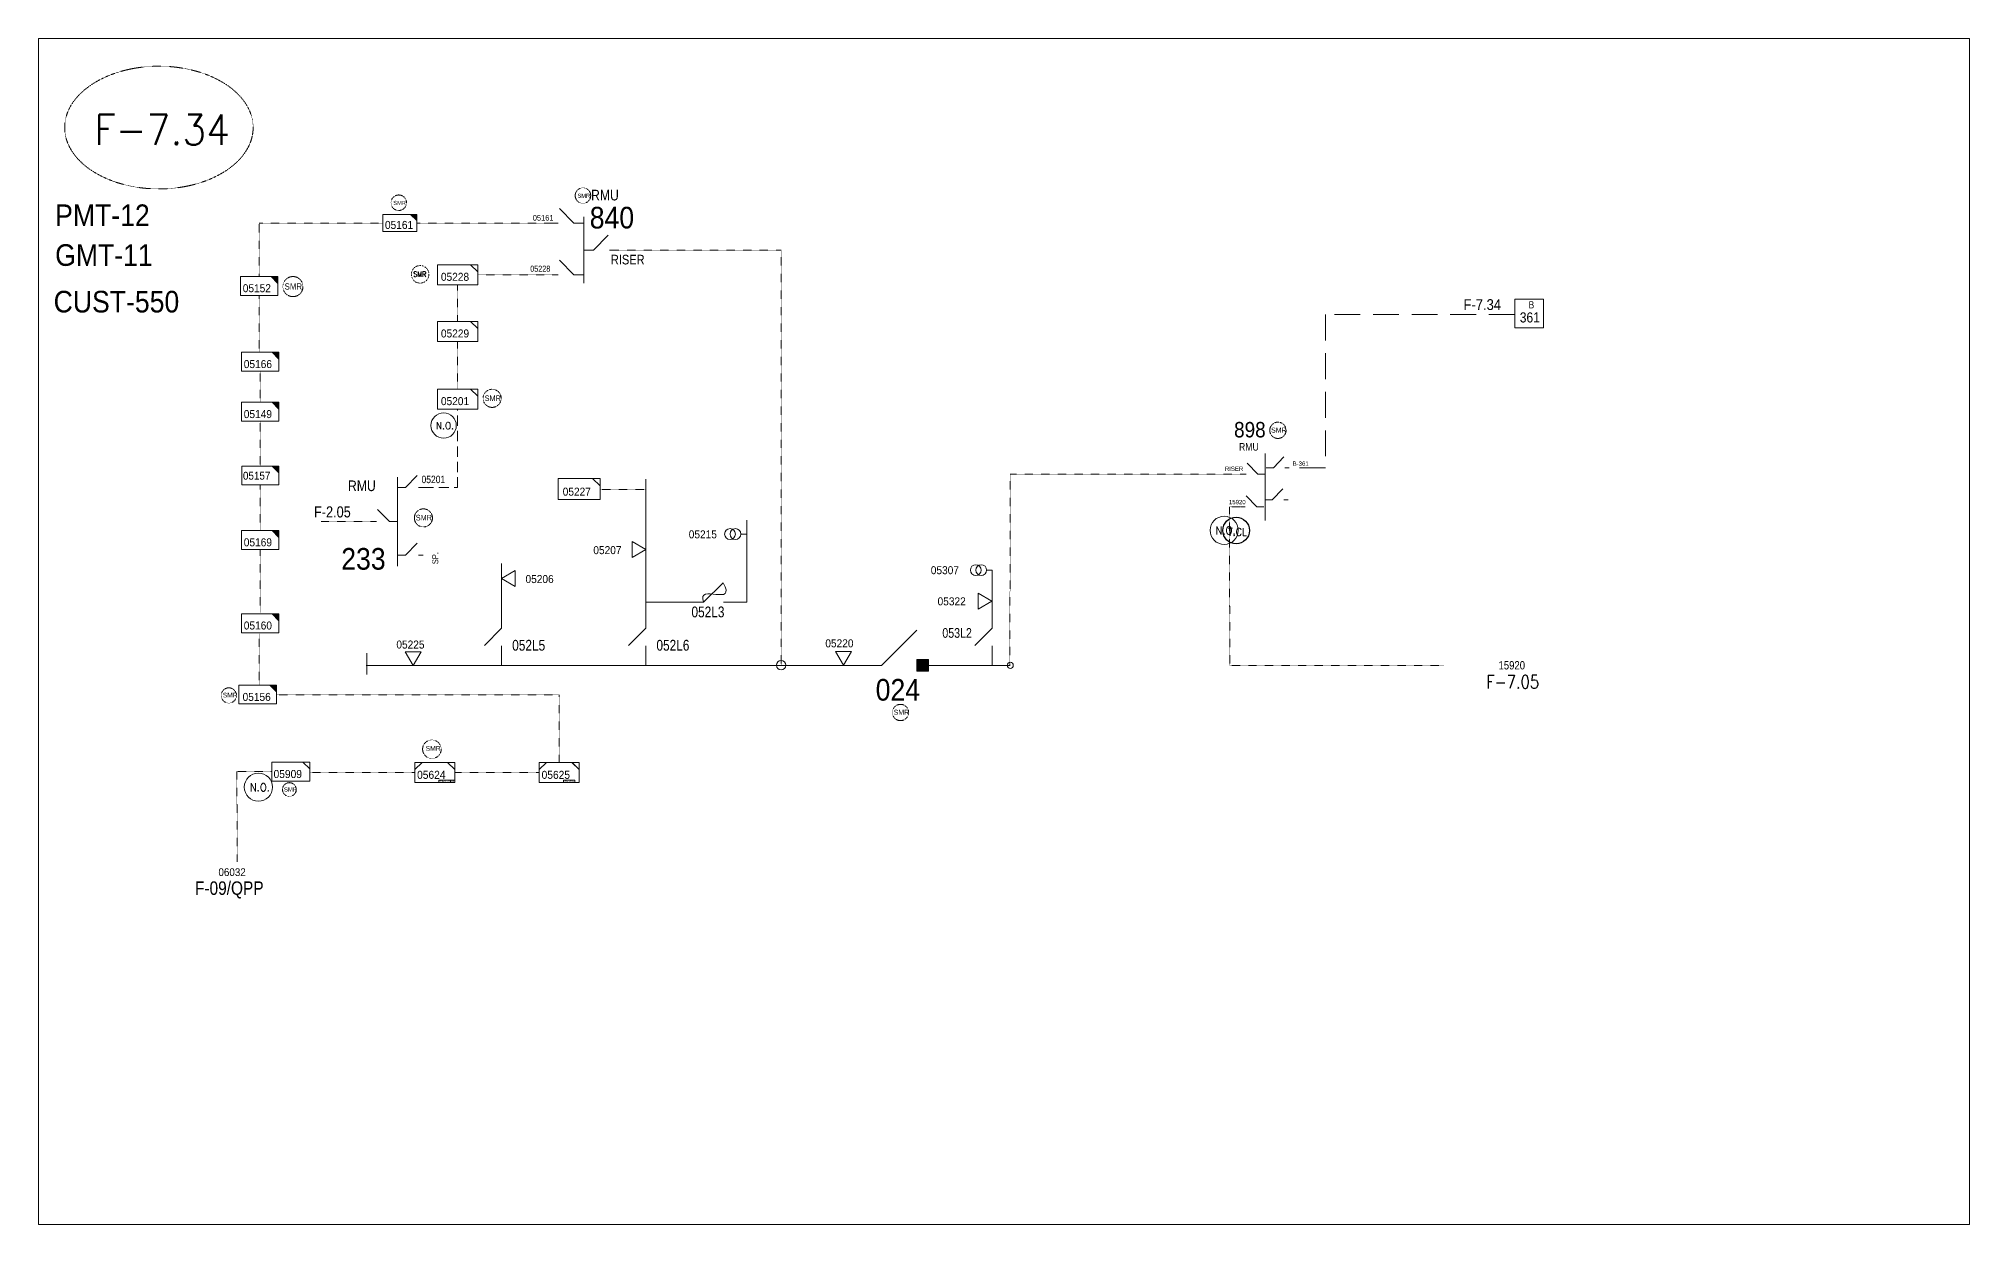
# Model space of a CAD drawing. Header units: metres. Extents: x 65984 to 144644, y -19036 to 23726.
# Drawn here: x 99460 to 100595, y -10552 to -9855 of the extents above; entities that cross this region are included whole.
import ezdxf
from ezdxf.enums import TextEntityAlignment as Align

# ---------------------------------------------------------------- set-up
doc = ezdxf.new("R2010")
doc.units = ezdxf.units.M
doc.header["$MEASUREMENT"] = 0
for name, pattern in [('DGN Style 3', [0.013877, 0, -0.013877]), ('DGN Style 4', [1.6, 0.8, -0.4, 0, -0.4]), ('HIDDEN2', [2381.25, 1587.5, -793.75])]:
    doc.linetypes.add(name, pattern=pattern)
doc.layers.get('0').update_dxf_attribs({"color": 95, "lineweight": 40})
for name, color, linetype, lineweight in [('ABS', 7, 'Continuous', 40), ('ABS NUMBER', 112, 'Continuous', 30), ('CONTRACTOR NAME', 95, 'Continuous', 40), ('d_eos', 111, 'Continuous', 40), ('d_eos no', 121, 'Continuous', 40), ('d_fco', 5, 'Continuous', 40), ('d_fco text', 95, 'Continuous', 40), ('d_oh branch', 94, 'Continuous', 40), ('d_switch', 95, 'Continuous', 40), ('d_tf', 1, 'Continuous', 40), ('d_tf no', 6, 'Continuous', 40), ('d_tf_200', 1, 'Continuous', 40), ('d_ug cable', 95, 'Continuous', 40), ('d_ug main line', 95, 'Continuous', 40), ('d_unit sub', 7, 'Continuous', 40), ('fedr no', 95, 'Continuous', 40), ('GRID STATION  04', 7, 'Continuous', 40), ('Level 37', 7, 'Continuous', 0), ('O H MAIN FEEDER', 4, 'Continuous', 100), ('SW N O', 114, 'Continuous', 30)]:
    doc.layers.add(name, color=color, linetype=linetype, lineweight=lineweight)
doc.styles.add('NASKHF', font='naskhf.shx', dxfattribs={"height": 8})
doc.styles.add('Style-Arial', font='arial.ttf')
doc.styles.add('Style-ENGINEERING', font='ENGINEERING.shx')
doc.styles.add('Style-msdefault', font='msdefault.shx')
doc.styles.add('Style-simplex', font='simplex.shx')
doc.styles.add('Style-STANDARD', font='STANDARD.shx')

# ---------------------------------------------------------------- blocks, each defined once
blk = doc.blocks.new('TFU_130')
at = {"layer": 'd_tf_200', "color": 121, "linetype": 'Continuous', "lineweight": 13}
blk.add_line((0, 10), (0, 0), dxfattribs=at)
for centre in [(0, 30), (0, 20)]:
    blk.add_circle(centre, 10, dxfattribs=at)
blk = doc.blocks.new('*U1208')
at = {"layer": 'd_fco', "color": 121, "linetype": 'Continuous', "lineweight": 13}
for p, q in [((-8.3, 8.2), (-15.7, 8.2)), ((-8.3, 8.2), (7.9, -8.1)), ((15.7, 8.2), (8.3, 8.2))]:
    blk.add_line(p, q, dxfattribs=at)
blk = doc.blocks.new('ABS2_1_1')
at = {"color": 0, "linetype": 'ByBlock', "lineweight": -2, "ltscale": 500}
for q in [(-29900, 43500), (0, 0)]:
    blk.add_line((0, 13600), q, dxfattribs=at)
at = {"color": 0, "linetype": 'ByBlock', "lineweight": -2, "ltscale": 500, "flags": 128}
for points in [[(5000, 43600), (-5000, 43600), (-5000, 53600), (5000, 53600)], [(3791, 49653), (3791, 49653), (3791, 49653)]]:
    blk.add_lwpolyline(points, close=True, dxfattribs=at)
at = {"color": 0, "linetype": 'ByBlock', "lineweight": -2, "ltscale": 500}
for points in [[(5000, 43600), (-5000, 43600), (5000, 53600), (-5000, 53600)], [(3791, 49653), (3791, 49653), (3791, 49653)]]:
    blk.add_solid(points, dxfattribs=at)
blk = doc.blocks.new('FUSE01')
at = {"color": 0, "linetype": 'ByBlock', "lineweight": -2}
blk.add_line((0, -17.15), (0, -22.55), dxfattribs=at)
at = {"color": 0, "linetype": 'ByBlock', "lineweight": -2, "flags": 128}
blk.add_lwpolyline([(0, 0.05), (0, -5.75), (-11.2, -16.95)], dxfattribs=at)
at = {"color": 0, "linetype": 'ByBlock', "lineweight": -2}
blk.add_open_spline([(-11.2, -16.95), (3.4, -25.35), (-11.6, -1.35), (0, -5.75)], degree=3, dxfattribs=at)
blk = doc.blocks.new('TF_8')
at = {"color": 0, "linetype": 'ByBlock', "lineweight": -2}
blk.add_line((6.3, 4.95), (9.9, 1.35), dxfattribs=at)
blk.add_3dface([(-10.1, 4.95), (9.9, 4.95), (9.9, -5.05), (-10.1, -5.05)], dxfattribs=at)
blk = doc.blocks.new('exist.us-1000kva')
at = {"color": 0, "linetype": 'ByBlock', "lineweight": -2, "flags": 128}
blk.add_lwpolyline([(40, 12.9), (32.8, 20), (40, 20)], close=True, dxfattribs=at)
at = {"color": 0, "linetype": 'ByBlock', "lineweight": -2, "extrusion": (0, 0, -1)}
blk.add_solid([(-40, 12.9), (-32.8, 20), (-40, 20)], dxfattribs=at)
at = {"color": 0, "linetype": 'ByBlock', "lineweight": -2, "xscale": 2, "yscale": 2}
blk.add_blockref('TF_8', (20.2, 10.1), dxfattribs=at)
blk = doc.blocks.new('TRA1_1092')
at = {"layer": 'd_tf', "color": 121, "linetype": 'Continuous', "lineweight": 13, "ltscale": 0.000394777, "extrusion": (0, 0, -1), "flags": 128}
blk.add_lwpolyline([(-10, -17), (0, 0), (10, -17)], close=True, dxfattribs=at)
blk = doc.blocks.new('TRA1_1091')
at = {"layer": 'd_tf', "color": 121, "linetype": 'Continuous', "lineweight": 13, "ltscale": 0.000394777, "xscale": 1.000046566207833, "yscale": 1.000046566207833, "zscale": 1.000046566207833, "rotation": 180}
blk.add_blockref('TRA1_1092', (0, 0), dxfattribs=at)
blk = doc.blocks.new('*U2902')
at = {"layer": 'd_unit sub', "color": 121, "linetype": 'Continuous', "lineweight": 13, "flags": 128}
for points in [[(-9.48, 1.38), (-6.07, 4.73), (-9.48, 4.73)], [(9.49, 1.32), (6.02, 4.73), (9.5, 4.73)]]:
    blk.add_lwpolyline(points, close=True, dxfattribs=at)
at = {"layer": 'd_unit sub', "color": 121, "linetype": 'Continuous', "lineweight": 13, "xscale": 0.9486633457507601, "yscale": 0.9486633457507601, "zscale": 0.4380515265747435, "rotation": 359.9999999999999}
blk.add_blockref('TF_8', (0.1, 0.04), dxfattribs=at)
blk = doc.blocks.new('*U2780')
at = {"layer": 'd_unit sub', "color": 2, "linetype": 'Continuous', "lineweight": 13, "flags": 128}
for points in [[(-9.48, 1.38), (-6.07, 4.73), (-9.48, 4.73)], [(9.49, 1.32), (6.02, 4.73), (9.5, 4.73)]]:
    blk.add_lwpolyline(points, close=True, dxfattribs=at)
at = {"layer": 'd_unit sub', "color": 2, "linetype": 'Continuous', "lineweight": 13, "xscale": 0.94866334575076, "yscale": 0.94866334575076, "zscale": 0.4380515265747434, "rotation": 359.9999999999999}
blk.add_blockref('TF_8', (0.1, 0.04), dxfattribs=at)
blk = doc.blocks.new('TRA1_1382')
at = {"layer": 'd_tf', "color": 121, "linetype": 'Continuous', "lineweight": 0, "ltscale": 0.000394777, "flags": 128}
blk.add_lwpolyline([(10.1, -17), (0.1, 0), (-9.9, -17)], close=True, dxfattribs=at)
blk = doc.blocks.new('TRA1_1381')
at = {"layer": 'd_tf', "color": 121, "linetype": 'Continuous', "lineweight": 0, "ltscale": 0.000394777, "xscale": 1.000046566207833, "yscale": 1.000046566207833, "zscale": 1.000046566207833, "rotation": 180}
blk.add_blockref('TRA1_1382', (0, 0), dxfattribs=at)
blk = doc.blocks.new('*U3996')
at = {"layer": 'd_eos', "color": 2, "linetype": 'Continuous', "lineweight": 13, "ltscale": 0.656391}
for p, q in [((-4.3, 7.6), (-10.5, 14)), ((0.7, 11.4), (4.9, 11.4)), ((4.9, 11.4), (11.1, 17.8)), ((11.6, 11.4), (14.2, 11.4)), ((-11.1, 7.6), (-13.6, 7.6)), ((-0.1, 7.6), (-4.3, 7.6)), ((-4.9, -11.5), (-11.1, -5.1)), ((0.1, -7.4), (4.3, -7.4)), ((4.3, -7.4), (10.5, -1)), ((11.1, -7.4), (13.6, -7.4)), ((-11.6, -11.5), (-14.2, -11.5)), ((-0.7, -11.5), (-4.9, -11.5))]:
    blk.add_line(p, q, dxfattribs=at)
at = {"layer": 'd_eos', "color": 2, "linetype": 'Continuous', "lineweight": 13, "ltscale": 0.565203}
blk.add_line((0, -19.7), (0, 19.7), dxfattribs=at)
blk = doc.blocks.new('*U893')
at = {"layer": 'SW N O', "color": 3, "lineweight": 13}
blk.add_circle((0, 0), 16.8, dxfattribs=at)
at = {"layer": 'SW N O', "color": 3, "lineweight": 13, "style": 'Style-STANDARD'}
blk.add_text('N.O.', height=9.6, dxfattribs=at).set_placement((1.7, -0.2), align=Align.MIDDLE_CENTER)
blk = doc.blocks.new('*U3842')
at = {"layer": 'SW N O', "color": 1}
blk.add_circle((0, 0), 16.8, dxfattribs=at)
at = {"layer": 'SW N O', "color": 1, "insert": (1.7, -1.8), "char_height": 9.6, "attachment_point": 5, "line_spacing_factor": 0.6, "style": 'Style-STANDARD'}
blk.add_mtext('T.CL', dxfattribs=at)

msp = doc.modelspace()

# ---------------------------------------------------------------- linework, layer by layer
at = {"layer": 'CONTRACTOR NAME', "color": 2, "lineweight": 13, "ltscale": 0.498271, "flags": 128}
for points in [[(99702.4, -10292.2), (99695.5, -10292.2), (99695.5, -10290.9), (99702.4, -10290.9)], [(99704.9, -10292.2), (99702.4, -10292.2), (99702.4, -10290.9), (99704.9, -10290.9)]]:
    msp.add_lwpolyline(points, close=True, dxfattribs=at)
at = {"layer": 'CONTRACTOR NAME', "color": 121, "lineweight": 13, "ltscale": 0.498271, "flags": 128}
msp.add_lwpolyline([(99775.6, -10292.2), (99768.8, -10292.2), (99768.8, -10290.9), (99775.6, -10290.9)], close=True, dxfattribs=at)
at = {"layer": 'd_eos', "color": 2, "linetype": 'Continuous', "lineweight": 13, "ltscale": 0.795599}
for p, q in [((99775, -9963.5), (99766.6, -9954.8)), ((99765.7, -9963.5), (99762.2, -9963.5)), ((99780.8, -9963.5), (99775, -9963.5)), ((99780.8, -9959.7), (99780.8, -9998.6)), ((99786.6, -9979.2), (99795.1, -9970.4)), ((99775, -9993.8), (99766.6, -9985.1)), ((99780.8, -9979.2), (99786.6, -9979.2)), ((99795.9, -9979.2), (99799.4, -9979.2)), ((99765.7, -9993.8), (99762.2, -9993.8)), ((99780.8, -9993.8), (99775, -9993.8))]:
    msp.add_line(p, q, dxfattribs=at)
at = {"layer": 'd_eos', "color": 2, "linetype": 'Continuous', "lineweight": 13, "ltscale": 0.699052}
for p, q in [((99671.2, -10165), (99671.2, -10112.7)), ((99676, -10118.9), (99682.9, -10111.8)), ((99671.2, -10118.9), (99676, -10118.9)), ((99683.6, -10118.9), (99686.4, -10118.9)), ((99666.5, -10138.8), (99659.6, -10131.7)), ((99658.9, -10138.8), (99656, -10138.8)), ((99671.2, -10138.8), (99666.5, -10138.8)), ((99671.2, -10158.7), (99676, -10158.7)), ((99676, -10158.7), (99682.9, -10151.6)), ((99683.6, -10158.7), (99686.4, -10158.7))]:
    msp.add_line(p, q, dxfattribs=at)
at = {"layer": 'd_oh branch', "color": 121, "linetype": 'Continuous', "lineweight": 13}
for p, q in [((99817.3, -10114), (99817.3, -10199.1)), ((99876.6, -10138.1), (99876.6, -10186.2)), ((99732.5, -10163.6), (99732.5, -10198.8)), ((100020.8, -10167.4), (100020.8, -10197.9)), ((99848, -10186.2), (99817.3, -10186.2)), ((99866.2, -10186.2), (99876.6, -10186.2)), ((99732.5, -10214.3), (99732.5, -10223.4)), ((99817.3, -10214.3), (99817.3, -10223.4)), ((100020.8, -10214.6), (100020.8, -10223.4))]:
    msp.add_line(p, q, dxfattribs=at)
at = {"layer": 'd_ug cable', "color": 121, "linetype": 'DGN Style 3', "lineweight": 13}
for p, q in [((99706.6, -9999.7), (99706.6, -10021.2)), ((99706.6, -10033), (99706.6, -10061)), ((99590.5, -10068.7), (99590.5, -10050.4)), ((99590.5, -10106.3), (99590.5, -10079.8)), ((99590.5, -10143.8), (99590.5, -10117.2)), ((99790.4, -10120), (99817.3, -10120)), ((99657.3, -10138.8), (99626.3, -10138.8)), ((99766.4, -10240.8), (99766.4, -10280.4)), ((99754.7, -10286.3), (99704.9, -10286.3))]:
    msp.add_line(p, q, dxfattribs=at)
at = {"layer": 'd_ug cable', "color": 1, "linetype": 'DGN Style 3', "lineweight": 13}
for p, q in [((99597.5, -10285.8), (99576.8, -10285.8)), ((99576.8, -10285.8), (99577.1, -10338.9))]:
    msp.add_line(p, q, dxfattribs=at)
at = {"layer": 'd_ug cable', "color": 121, "linetype": 'DGN Style 3', "lineweight": 13, "flags": 128}
for points in [[(99662.7, -9963.4), (99589.9, -9963.4)], [(99589.9, -9963.4), (99589.9, -9994.6)], [(99682.7, -9963.4), (99682.7, -9963.4), (99764, -9963.4)], [(99799.7, -9979.2), (99828.6, -9979.2), (99828.6, -9979.2), (99896.9, -9979.2), (99896.9, -10223.4)], [(99718.4, -9993.8), (99764, -9993.8)], [(99589.9, -10039.1), (99589.9, -10005.9)], [(100167.6, -10111), (100031.5, -10111), (100031.3, -10223.4)], [(100167.1, -10130.1), (100160.4, -10130.1), (100160.6, -10223.4)], [(99590.5, -10192.4), (99590.5, -10155.2)], [(99589.9, -10235.1), (99589.9, -10204.8)], [(100286.5, -10223.4), (100160.6, -10223.4)], [(99600.5, -10240.7), (99766.4, -10240.8)], [(99619.7, -10286.3), (99681.4, -10286.3)]]:
    msp.add_lwpolyline(points, dxfattribs=at)
at = {"layer": 'd_ug cable', "color": 121, "linetype": 'HIDDEN2', "lineweight": 13, "ltscale": 0.003815}
msp.add_lwpolyline([(99686.4, -10118.9), (99706.6, -10118.9), (99706.6, -10072.8)], dxfattribs=at)
at = {"layer": 'd_ug cable', "color": 2, "linetype": 'DGN Style 3', "lineweight": 13}
for centre, radius in [((99780.3, -9947.2), 4.56), ((99672, -9951.4), 4.56), ((99609.8, -10000.7), 5.91), ((99726.9, -10066.4), 5.32), ((100188.9, -10085.2), 4.79), ((99686.5, -10136.7), 5.32), ((99967, -10251.1), 4.79)]:
    msp.add_circle(centre, radius, dxfattribs=at)
at = {"layer": 'd_ug cable', "color": 2, "linetype": 'DGN Style 4', "lineweight": 13}
msp.add_circle((99684.6, -9993.5), 5.15, dxfattribs=at)
at = {"layer": 'd_ug cable', "color": 1, "linetype": 'DGN Style 3', "lineweight": 13}
for centre, radius in [((99572.1, -10241.1), 4.49), ((99691.5, -10272.7), 5.46), ((99607.7, -10296.4), 4.04)]:
    msp.add_circle(centre, radius, dxfattribs=at)
at = {"layer": 'd_ug main line', "color": 121, "linetype": 'HIDDEN2', "lineweight": 13, "ltscale": 0.009538}
msp.add_lwpolyline([(100328.1, -10017.2), (100216.8, -10017.2), (100216.8, -10107.2), (100195.5, -10107.2)], dxfattribs=at)
at = {"layer": 'fedr no', "color": 82, "linetype": 'DGN Style 3', "lineweight": 13, "true_color": 0x1dc70e}
msp.add_ellipse((99531, -9907.2), major_axis=(55.4, 0), ratio=0.651175, dxfattribs=at)
at = {"layer": 'GRID STATION  04', "color": 121, "linetype": 'Continuous', "lineweight": 13, "ltscale": 0.613948, "flags": 128}
msp.add_lwpolyline([(100328.1, -10008), (100328.1, -10025), (100345.1, -10025), (100345.1, -10008)], close=True, dxfattribs=at)
at = {"layer": 'O H MAIN FEEDER', "color": 121, "lineweight": 13, "ltscale": 0.003815}
for p, q in [((99948, -10223.4), (99652.8, -10223.4)), ((100031.5, -10223.4), (99980, -10223.4))]:
    msp.add_line(p, q, dxfattribs=at)
at = {"layer": 'O H MAIN FEEDER', "color": 140, "linetype": 'Continuous', "lineweight": 13, "flags": 128}
msp.add_lwpolyline([(99460.3, -9854.9), (100595.4, -9854.9), (100595.4, -10552.1), (99460.3, -10552.1)], close=True, dxfattribs=at)
at = {"layer": 'O H MAIN FEEDER', "color": 140, "lineweight": 13, "ltscale": 0.633696, "flags": 128}
msp.add_lwpolyline([(99653.2, -10223.4), (99653.2, -10216.2), (99653.2, -10228.7)], dxfattribs=at)
at = {"layer": 'O H MAIN FEEDER', "color": 121, "lineweight": 13, "ltscale": 0.621022}
msp.add_circle((99896.8, -10223.3), 2.8, dxfattribs=at)
at = {"layer": 'O H MAIN FEEDER', "color": 121, "lineweight": 13, "ltscale": 0.003434}
msp.add_circle((100031.5, -10223.4), 1.82, dxfattribs=at)

# ---------------------------------------------------------------- block references
at = {"layer": 'ABS', "color": 2, "linetype": 'Continuous', "lineweight": 13, "ltscale": 1.033817, "xscale": 0.0006926580130001992, "yscale": 0.0006926580130001992, "zscale": 0.000458700243027546, "rotation": 269.9999999999997}
msp.add_blockref('ABS2_1_1', (99946.4, -10223.4), dxfattribs=at)
at = {"layer": 'd_eos', "color": 2, "linetype": 'Continuous', "lineweight": 13, "ltscale": 0.565203}
msp.add_blockref('*U3996', (100181.3, -10118.6), dxfattribs=at)
at = {"layer": 'd_fco', "color": 121, "linetype": 'Continuous', "lineweight": 13}
for name, p, xscale, yscale, zscale, rotation in [('FUSE01', (99845.4, -10186.2), 1.017432244224, -1.017432244224, 0.1532892278097092, 270.0000849144932), ('*U1208', (99727.4, -10206.7), 0.6231772495872, 0.6231772495872, 0.6231772495872, 270), ('*U1208', (99812.2, -10206.7), 0.6231772495872, 0.6231772495872, 0.6231772495872, 270), ('*U1208', (100015.7, -10206.7), 0.6231772495872, 0.6231772495872, 0.6231772495872, 270)]:
    msp.add_blockref(name, p, dxfattribs=dict(at, xscale=xscale, yscale=yscale, zscale=zscale, rotation=rotation))
at = {"layer": 'd_tf', "color": 121, "linetype": 'Continuous', "lineweight": 13, "ltscale": 0.000394777, "xscale": 0.4705624129536001, "yscale": 0.4705624129536001, "zscale": 0.4705624129536001, "rotation": 89.99999999999997}
msp.add_blockref('TRA1_1091', (99817.2, -10155.2), dxfattribs=at)
at = {"layer": 'd_tf', "color": 121, "linetype": 'Continuous', "lineweight": 13, "ltscale": 0.000394777, "extrusion": (0, 0, -1), "xscale": 0.4705624129536001, "yscale": 0.4705624129536001, "zscale": 0.4705624129536001}
for p, rotation in [((-99732.5, -10172.4), 90.00010781109636), ((-99680.4, -10223.4), 359.9999999999999), ((-99933.4, -10223.3), 359.9999999999999)]:
    msp.add_blockref('TRA1_1091', p, dxfattribs=dict(at, rotation=rotation))
at = {"layer": 'd_tf', "color": 121, "linetype": 'Continuous', "lineweight": 0, "ltscale": 0.000394777, "xscale": 0.4705624129536001, "yscale": 0.4705624129536001, "zscale": 0.4705624129536001, "rotation": 89.99999999999997}
msp.add_blockref('TRA1_1381', (100020.7, -10185.7), dxfattribs=at)
at = {"layer": 'd_tf_200', "color": 121, "linetype": 'Continuous', "lineweight": 13, "xscale": 0.31794757632, "yscale": 0.31794757632, "zscale": 0.31794757632}
for p, rotation in [((99876.3, -10146.2), 89.99999999999984), ((100020.8, -10167.4), 89.99999999999987)]:
    msp.add_blockref('TFU_130', p, dxfattribs=dict(at, rotation=rotation))
at = {"layer": 'd_unit sub', "color": 2, "linetype": 'Continuous', "lineweight": 13, "rotation": 359.9999999999999}
for name, p, xscale, yscale, zscale in [('exist.us-1000kva', (99662.7, -9968.3), 0.4972201127431457, 0.4972201127431457, 0.4884769020538311), ('TF_8', (99706.8, -9993.7), 1.180193720793715, 1.180193720793715, 0.5427521133931457), ('exist.us-1000kva', (99578.9, -10005.9), 0.5524667919368286, 0.5524667919368286, 0.5427521133931457), ('TF_8', (99706.8, -10066.8), 1.180193720793715, 1.180193720793715, 0.5427521133931457), ('exist.us-1000kva', (99578, -10246.1), 0.5524667919368286, 0.5524667919368286, 0.5427521133931457), ('TF_8', (99608.7, -10285.8), 1.11255002534721, 1.11255002534721, 0.5053022175690185)]:
    msp.add_blockref(name, p, dxfattribs=dict(at, xscale=xscale, yscale=yscale, zscale=zscale))
at = {"layer": 'd_unit sub', "color": 121, "linetype": 'Continuous', "lineweight": 13, "rotation": 359.9999999999999}
for name, p, xscale, yscale, zscale in [('TF_8', (99706.8, -10027), 1.180193720793715, 1.180193720793715, 0.5427521133931457), ('exist.us-1000kva', (99579.5, -10050.4), 0.5524667919368286, 0.5524667919368286, 0.5427521133931457), ('exist.us-1000kva', (99579.5, -10079.8), 0.5524667919368286, 0.5524667919368286, 0.5427521133931457), ('exist.us-1000kva', (99579.7, -10117.2), 0.5450057126159829, 0.5450057126159829, 0.3840860399909141), ('TF_8', (99778.2, -10119.6), 1.236613746410634, 1.236613746410634, 0.5427521133931457), ('exist.us-1000kva', (99579.5, -10155.2), 0.5524667919368286, 0.5524667919368286, 0.5427521133931457), ('exist.us-1000kva', (99579.5, -10204.2), 0.5524667919368286, 0.5524667919368286, 0.5427521133931457)]:
    msp.add_blockref(name, p, dxfattribs=dict(at, xscale=xscale, yscale=yscale, zscale=zscale))
at = {"layer": 'd_unit sub', "color": 2, "linetype": 'Continuous', "lineweight": 13, "xscale": 1.239014317875085, "yscale": 1.239014317875085, "zscale": 1.239014317875085}
msp.add_blockref('*U2780', (99693.2, -10286.3), dxfattribs=at)
at = {"layer": 'd_unit sub', "color": 121, "linetype": 'Continuous', "lineweight": 13, "xscale": 1.239014317875085, "yscale": 1.239014317875085, "zscale": 1.239014317875085}
msp.add_blockref('*U2902', (99766.4, -10286.3), dxfattribs=at)
at = {"layer": 'SW N O', "color": 3, "lineweight": 13}
for p, xscale, yscale, zscale in [((99698.4, -10082.4), 0.4436046548608821, 0.4436046548608821, 0.4436046548608821), ((100157.3, -10144), 0.4928940609565357, 0.4928940609565357, 0.4928940609565357), ((99589.5, -10295), 0.4928940609565357, 0.4928940609565357, 0.4928940609565357)]:
    msp.add_blockref('*U893', p, dxfattribs=dict(at, xscale=xscale, yscale=yscale, zscale=zscale))
at = {"layer": 'SW N O', "color": 1, "xscale": 0.4663677090554054, "yscale": 0.4663677090554054, "zscale": 0.4663677090554054}
msp.add_blockref('*U3842', (100164.3, -10144.1), dxfattribs=at)

# ---------------------------------------------------------------- texts
at = {"layer": 'ABS NUMBER', "color": 2, "lineweight": 13, "style": 'Style-Arial', "width": 0.88}
msp.add_text('024', height=12.72, dxfattribs=at).set_placement((99952.4, -10231.4), align=Align.TOP_LEFT)
at = {"layer": 'CONTRACTOR NAME', "color": 2, "lineweight": 13, "style": 'Style-msdefault', "width": 0.945946}
for s, height, p in [('2016.01.03', 0.868, (99695.8, -10291.1)), ('JTC', 0.728, (99702.8, -10291.2))]:
    msp.add_text(s, height=height, dxfattribs=at).set_placement(p, align=Align.TOP_LEFT)
at = {"layer": 'CONTRACTOR NAME', "color": 121, "lineweight": 13, "style": 'Style-msdefault', "width": 0.945946}
msp.add_text('2016.01.03', height=0.868, dxfattribs=at).set_placement((99769, -10291.1), align=Align.TOP_LEFT)
at = {"layer": 'd_eos no', "color": 7, "linetype": 'Continuous', "lineweight": 13, "style": 'Style-Arial', "width": 0.88}
for s, p in [('PMT-12', (99470, -9952.4)), ('GMT-11', (99470, -9975.8)), ('CUST-550', (99469.1, -10003.2))]:
    msp.add_text(s, height=12.72, dxfattribs=at).set_placement(p, align=Align.TOP_LEFT)
at = {"layer": 'd_eos no', "color": 2, "linetype": 'Continuous', "lineweight": 13, "style": 'Style-Arial', "width": 0.88}
for s, height, p in [('840', 12.72, (99784.3, -9953.8)), ('898', 9.07, (100163.1, -10080.3)), ('233', 12.72, (99638.2, -10154.4))]:
    msp.add_text(s, height=height, dxfattribs=at).set_placement(p, align=Align.TOP_LEFT)
at = {"layer": 'd_fco text', "color": 121, "linetype": 'Continuous', "lineweight": 13, "style": 'Style-msdefault', "width": 0.82}
for s, p in [('052L3', (99844.1, -10188.8)), ('052L5', (99738.7, -10208.4)), ('052L6', (99823.5, -10208.4))]:
    msp.add_text(s, height=6.36, rotation=0.0338, dxfattribs=at).set_placement(p, align=Align.TOP_LEFT)
at = {"layer": 'd_fco text', "color": 121, "linetype": 'Continuous', "lineweight": 13, "ltscale": 0.929725, "style": 'Style-msdefault', "width": 0.82}
msp.add_text('053L2', height=5.69, rotation=0.0338, dxfattribs=at).set_placement((99991.6, -10201.5), align=Align.TOP_LEFT)
at = {"layer": 'd_switch', "color": 7, "linetype": 'Continuous', "lineweight": 13, "ltscale": 0.754358, "style": 'Style-ENGINEERING', "width": 0.857143}
msp.add_text('05161', height=3.2, dxfattribs=at).set_placement((99750.8, -9958.7), align=Align.TOP_LEFT)
at = {"layer": 'd_switch', "color": 7, "linetype": 'Continuous', "lineweight": 13, "ltscale": 0.756095, "style": 'Style-ENGINEERING', "width": 0.857143}
msp.add_text('05228', height=3.59, dxfattribs=at).set_placement((99749.3, -9988.4), align=Align.TOP_LEFT)
at = {"layer": 'd_switch', "color": 7, "linetype": 'Continuous', "lineweight": 13, "ltscale": 1.115048, "style": 'Style-ENGINEERING', "width": 0.857143}
msp.add_text('RISER', height=5.67, dxfattribs=at).set_placement((99796.7, -9982), align=Align.TOP_LEFT)
at = {"layer": 'd_switch', "color": 7, "linetype": 'Continuous', "lineweight": 13, "style": 'Style-msdefault', "width": 0.9}
msp.add_text('F-7.34', height=6.36, dxfattribs=at).set_placement((100320.1, -10008.1), align=Align.TOP_RIGHT)
at = {"layer": 'd_switch', "color": 121, "linetype": 'Continuous', "lineweight": 13, "style": 'Style-ENGINEERING', "width": 0.857143}
msp.add_text('05201', height=4.36, dxfattribs=at).set_placement((99685.4, -10111.9), align=Align.TOP_LEFT)
at = {"layer": 'd_switch', "color": 2, "linetype": 'Continuous', "lineweight": 13, "style": 'Style-msdefault', "width": 0.857143}
for s, p in [('RISER', (100157.7, -10106.5)), ('15920', (100160.1, -10126.1))]:
    msp.add_text(s, height=2.58, dxfattribs=at).set_placement(p, align=Align.TOP_LEFT)
msp.add_text('B-361', height=2.58, dxfattribs=at).set_placement((100207, -10103.5), align=Align.TOP_RIGHT)
at = {"layer": 'd_switch', "color": 55, "linetype": 'Continuous', "lineweight": 13, "ltscale": 1.33043, "style": 'Style-ENGINEERING', "width": 0.857143}
msp.add_text('F-2.05', height=6.52, dxfattribs=at).set_placement((99622.2, -10129.9), align=Align.TOP_LEFT)
at = {"layer": 'd_switch', "color": 7, "linetype": 'Continuous', "lineweight": 13, "ltscale": 0.81, "style": 'Style-ENGINEERING', "width": 0.857143}
msp.add_text('SP.', height=3.53, rotation=90, dxfattribs=at).set_placement((99691.7, -10163.9), align=Align.TOP_LEFT)
at = {"layer": 'd_switch', "color": 7, "linetype": 'Continuous', "lineweight": 13, "style": 'Style-msdefault', "width": 0.857143}
msp.add_text('15920', height=4.89, dxfattribs=at).set_placement((100318.6, -10220.9), align=Align.TOP_LEFT)
at = {"layer": 'd_tf no', "color": 1, "linetype": 'Continuous', "lineweight": 40, "style": 'Style-msdefault', "width": 0.945946}
for height, p in [(2.43, (99668.8, -9950.3)), (2.43, (99777.1, -9946.1)), (3.66, (99604.9, -9998.8)), (3.29, (99722.5, -10064.7)), (2.96, (100184.9, -10083.6)), (3.29, (99682, -10134.9)), (2.96, (99963, -10249.5))]:
    msp.add_text('SMR', height=height, dxfattribs=at).set_placement(p, align=Align.TOP_LEFT)
at = {"layer": 'd_tf no', "color": 2, "linetype": 'Continuous', "lineweight": 13, "style": 'Style-msdefault'}
for s, height, width, p in [('05161', 4.71, 0.945946, (99663.9, -9962.1)), ('05152', 4.71, 0.945946, (99580.3, -9999.3)), ('05228', 4.71, 0.945946, (99696.8, -9992.6)), ('05201', 4.71, 0.945946, (99696.8, -10065.7)), ('05156', 4.71, 0.945946, (99580.2, -10239.6)), ('05909', 4.74, 0.947368, (99598.4, -10284.9)), ('05624', 4.71, 0.953514, (99682.8, -10285.4))]:
    msp.add_text(s, height=height, dxfattribs=dict(at, width=width)).set_placement(p, align=Align.TOP_LEFT)
at = {"layer": 'd_tf no', "color": 1, "linetype": 'Continuous', "lineweight": 13, "ltscale": 0.9, "style": 'Style-simplex', "width": 0.909091}
msp.add_text('SMR', height=3, dxfattribs=at).set_placement((99684.4, -9993.4), align=Align.MIDDLE_CENTER)
at = {"layer": 'd_tf no', "color": 121, "linetype": 'Continuous', "lineweight": 13, "style": 'Style-msdefault'}
for s, height, width, p in [('05229', 4.71, 0.945946, (99696.8, -10025.9)), ('05166', 4.71, 0.945946, (99580.9, -10043.9)), ('05149', 4.71, 0.945946, (99580.9, -10073.3)), ('05157', 4.59, 0.945946, (99580.4, -10109.6)), ('05227', 4.71, 0.945946, (99768.4, -10118.9)), ('05215', 4.71, 0.945946, (99842.5, -10144)), ('05169', 4.71, 0.945946, (99580.9, -10148.7)), ('05207', 4.71, 0.945946, (99786.4, -10153.3)), ('05307', 4.71, 0.945946, (99984.8, -10165.1)), ('05160', 4.71, 0.945946, (99580.9, -10197.6)), ('05225', 4.71, 0.945946, (99670.6, -10208.8)), ('05625', 4.71, 0.953514, (99756, -10285.4))]:
    msp.add_text(s, height=height, dxfattribs=dict(at, width=width)).set_placement(p, align=Align.TOP_LEFT)
at = {"layer": 'd_tf no', "color": 121, "linetype": 'Continuous', "lineweight": 13, "style": 'Style-msdefault', "width": 0.945946}
msp.add_text('05206', height=4.71, dxfattribs=at).set_placement((99763.1, -10170.3), align=Align.TOP_RIGHT)
at = {"layer": 'd_tf no', "color": 121, "linetype": 'Continuous', "lineweight": 40, "style": 'Style-msdefault', "width": 0.945946}
msp.add_text('05322', height=4.71, dxfattribs=at).set_placement((99988.8, -10183.4), align=Align.TOP_LEFT)
at = {"layer": 'd_tf no', "color": 121, "linetype": 'Continuous', "lineweight": 13, "style": 'Style-msdefault', "width": 0.945946}
msp.add_text('05220', height=4.71, dxfattribs=at).set_placement((99922.8, -10212.8))
at = {"layer": 'd_tf no', "color": 7, "linetype": 'Continuous', "lineweight": 13, "style": 'Style-msdefault', "width": 0.947368}
msp.add_text('06032', height=4.56, dxfattribs=at).set_placement((99566, -10342.7), align=Align.TOP_LEFT)
at = {"layer": 'd_tf no', "color": 2, "lineweight": 13, "attachment_point": 1, "style": 'NASKHF'}
for insert, char_height in [((99568.6, -10239.5), 2.749), ((99687.8, -10270.8), 2.814), ((99604.5, -10295.1), 2.474)]:
    msp.add_mtext('\\Fmsdefault;\\H1x;\\W0.925;SMR\\P', dxfattribs=dict(at, insert=insert, char_height=char_height))
at = {"layer": 'fedr no', "color": 55, "linetype": 'Continuous', "lineweight": 13, "style": 'Style-STANDARD', "width": 0.909091}
msp.add_text('F-7.05', height=7.7, dxfattribs=at).set_placement((100326.9, -10233.1), align=Align.MIDDLE_CENTER)
at = {"layer": 'fedr no', "color": 6, "linetype": 'Continuous', "lineweight": 13, "insert": (99532.9, -9908.4), "char_height": 17.9, "attachment_point": 5, "style": 'Style-STANDARD'}
msp.add_mtext('F-7.34', dxfattribs=at)
at = {"layer": 'GRID STATION  04', "color": 121, "linetype": 'Continuous', "lineweight": 13, "style": 'Style-msdefault', "width": 0.888889}
for s, height, p in [('B', 4.17, (100336.3, -10013.5)), ('361', 5.94, (100331.1, -10021.8))]:
    msp.add_text(s, height=height, dxfattribs=at).set_placement(p)
at = {"layer": 'Level 37', "color": 2, "linetype": 'Continuous', "lineweight": 13, "style": 'Style-msdefault', "width": 0.86}
for p in [(99801.4, -9943.8), (99658.5, -10114.7)]:
    msp.add_text('RMU', height=6.23, rotation=0.0004, dxfattribs=at).set_placement(p, align=Align.TOP_RIGHT)
msp.add_text('RMU', height=4.44, dxfattribs=at).set_placement((100166, -10092.7), align=Align.TOP_LEFT)
at = {"layer": 'Level 37', "color": 2, "linetype": 'Continuous', "lineweight": 13, "ltscale": 0.767756, "style": 'Style-msdefault', "width": 0.857143}
msp.add_text('F-09/QPP', height=7.92, dxfattribs=at).set_placement((99552.2, -10350.4), align=Align.TOP_LEFT)

doc.saveas('drawing.dxf')
